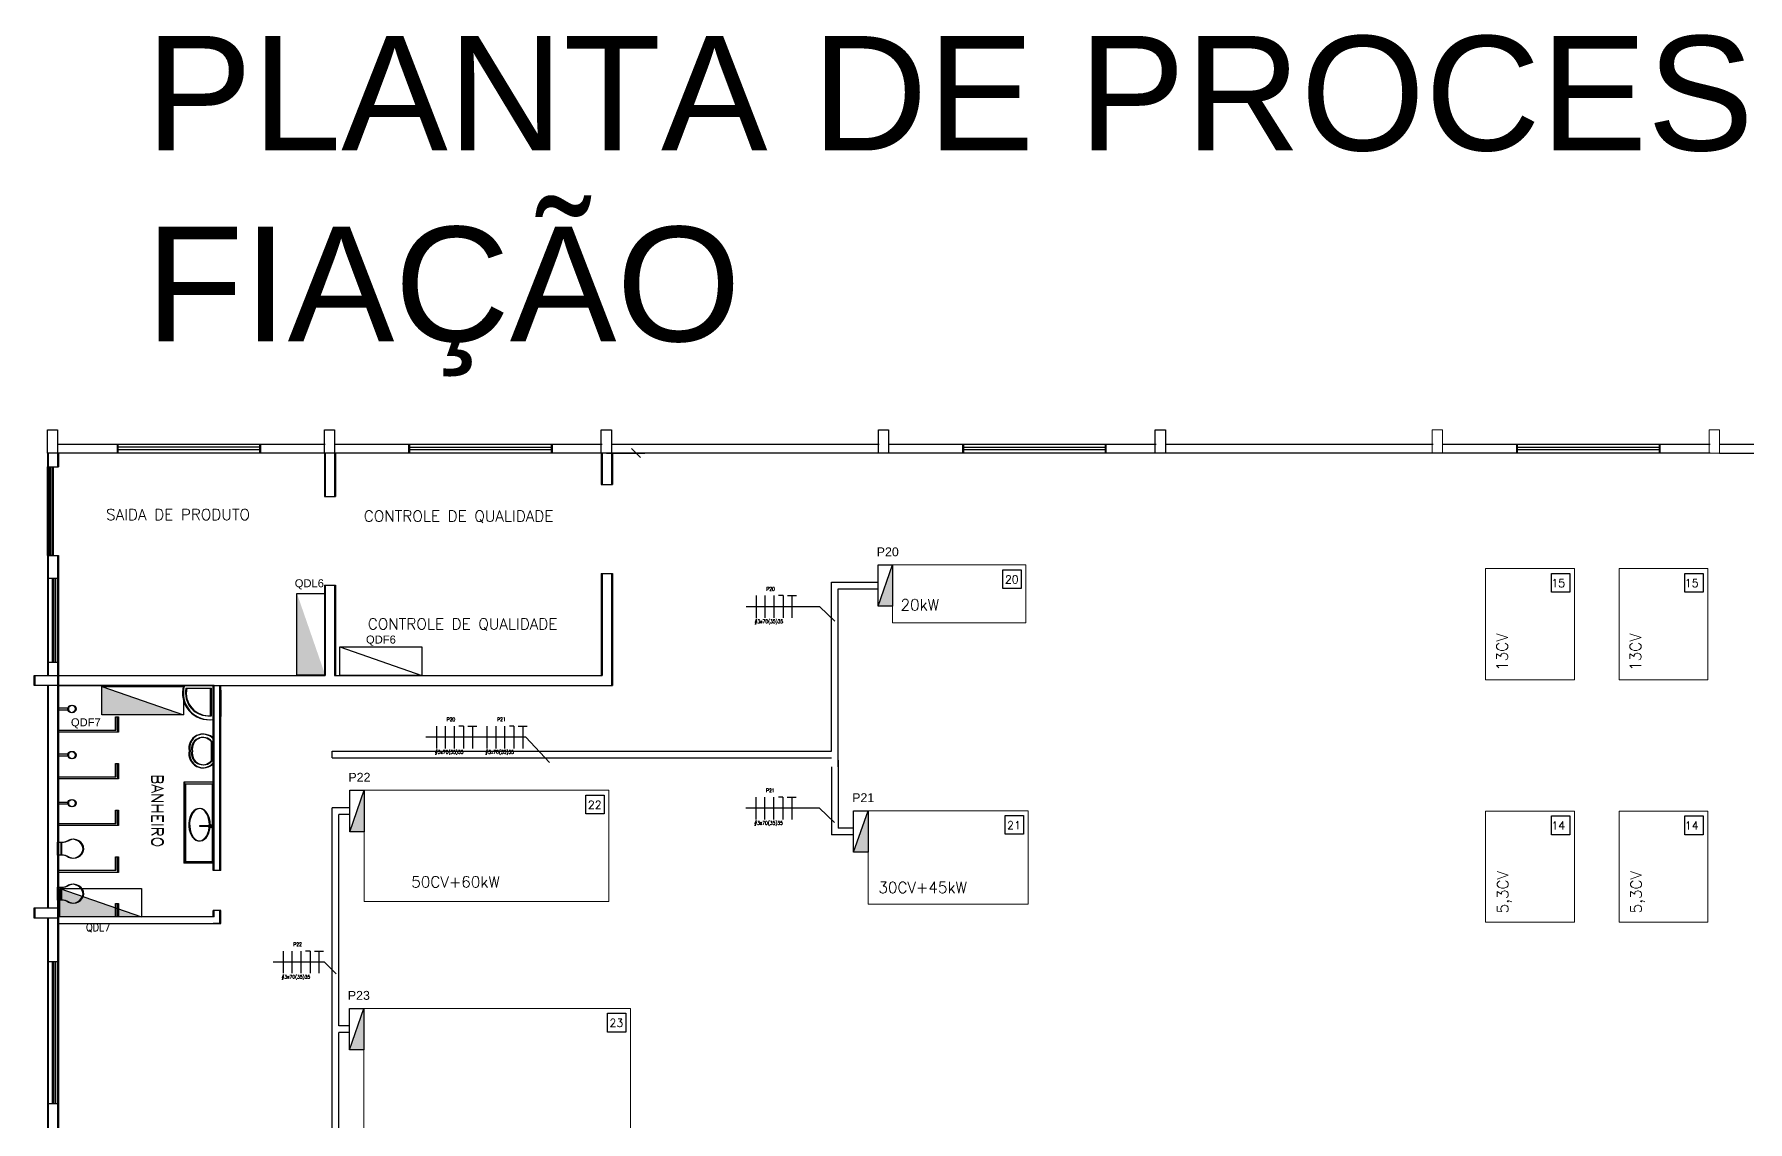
# Model space of a CAD drawing. Extents: x 88 to 641, y -96 to 322.
# Drawn here: x 224.07 to 262.6, y 173.09 to 197.55 of the extents above; entities that cross this region are included whole.
import ezdxf

# ---------------------------------------------------------------- set-up
doc = ezdxf.new("R2010")
doc.units = 0
doc.header["$MEASUREMENT"] = 0
for name, color, linetype in [('_ARQ', 5, 'Continuous'), ('_ARQ-TEXTO', 4, 'Continuous'), ('_ELT-ELETROCALHAS', 1, 'Continuous'), ('_ELT-MAQUINAS-TEXTO', 4, 'Continuous'), ('_ELT-MÁQUINAS', 3, 'Continuous'), ('_ELT-PONTO', 2, 'Continuous'), ('_ELT-PONTO-TEXTO', 4, 'Continuous'), ('_ELT_ELETRODUTOS', 6, 'Continuous'), ('ELET_FIAÇÃO', 1, 'Continuous')]:
    doc.layers.add(name, color=color, linetype=linetype)
doc.styles.add('ARIAL', font='arial.ttf')
doc.styles.add('textstyle3', font='romans')
doc.styles.add('textstyle4', font='arial.ttf')
doc.styles.add('textstyle6', font='Standard')

# ---------------------------------------------------------------- blocks, each defined once
blk = doc.blocks.new('_OBLIQUE')
at = {"color": 0, "linetype": 'ByBlock'}
blk.add_line((-0.5, -0.5), (0.5, 0.5), dxfattribs=at)
blk = doc.blocks.new('FIACAO_LAMP_ELETRO_3FNT')
at = {"layer": 'ELET_FIAÇÃO', "color": 4, "linetype": 'Continuous'}
for p, q in [((0, -0.25), (0, 0.25)), ((0.2, -0.25), (0.2, 0.25)), ((0.4, -0.25), (0.4, 0.25)), ((0.6, 0.25), (0.5, 0.25)), ((0.6, 0.25), (0.6, -0.25)), ((0.7, 0.25), (0.9, 0.25)), ((0.8, 0.25), (0.8, -0.25))]:
    blk.add_line(p, q, dxfattribs=at)
at = {"layer": 'ELET_FIAÇÃO', "color": 4, "linetype": 'Continuous', "style": 'textstyle4'}
for tag, p in [('C', (0.224, 0.36)), ('B', (-0.043, -0.37))]:
    blk.add_attdef(tag, p, '', height=0.08, dxfattribs=at)

msp = doc.modelspace()

# ---------------------------------------------------------------- hatches: boundary and pattern name
at = {"layer": '_ELT-PONTO', "linetype": 'Continuous'}
h = msp.add_hatch(color=256, dxfattribs=at)
h.dxf.hatch_style = 1
h.paths.add_polyline_path([(243.371, 185.613), (243.049, 184.681), (243.371, 184.681)])
at = {"layer": '_ELT-PONTO', "linetype": 'Continuous', "transparency": 33554687}
for points in [[(229.977, 184.969), (230.614, 183.129), (229.977, 183.129)], [(227.426, 182.241), (225.586, 182.878), (225.586, 182.241)]]:
    msp.add_hatch(color=256, dxfattribs=at).paths.add_polyline_path(points)
at = {"layer": '_ELT-PONTO', "linetype": 'Continuous'}
h = msp.add_hatch(color=256, dxfattribs=at)
h.dxf.hatch_style = 1
h.paths.add_polyline_path([(231.49, 180.543), (231.167, 179.611), (231.49, 179.611)])
h = msp.add_hatch(color=256, dxfattribs=at)
h.dxf.hatch_style = 1
h.paths.add_polyline_path([(242.82, 180.084), (242.497, 179.152), (242.82, 179.152)])
at = {"layer": '_ELT-PONTO', "linetype": 'Continuous', "transparency": 33554687}
msp.add_hatch(color=256, dxfattribs=at).paths.add_polyline_path([(226.483, 177.696), (224.643, 178.333), (224.643, 177.696)], flags=0)
at = {"layer": '_ELT-PONTO', "linetype": 'Continuous'}
h = msp.add_hatch(color=256, dxfattribs=at)
h.dxf.hatch_style = 1
h.paths.add_polyline_path([(231.477, 175.638), (231.155, 174.706), (231.477, 174.706)])

# ---------------------------------------------------------------- linework, layer by layer
at = {"layer": '_ARQ', "linetype": 'Continuous'}
for p, q in [((261.739, 188.127), (224.364, 188.127)), ((224.593, 188.127), (224.593, 187.821)), ((261.757, 188.127), (224.611, 188.127)), ((224.611, 188.127), (224.611, 187.821)), ((230.593, 188.127), (230.593, 187.153)), ((230.611, 188.127), (230.611, 187.153)), ((230.822, 188.127), (230.822, 187.153)), ((230.84, 188.127), (230.84, 187.153)), ((236.822, 188.127), (236.822, 187.421)), ((236.84, 188.127), (236.84, 187.421)), ((236.94, 188.127), (237.803, 188.127)), ((237.052, 188.127), (237.052, 187.421)), ((237.07, 188.127), (237.07, 187.421)), ((224.364, 187.821), (224.593, 187.821)), ((224.382, 187.821), (224.611, 187.821)), ((224.403, 185.821), (224.403, 187.821)), ((224.422, 185.821), (224.422, 187.821)), ((224.429, 185.821), (224.429, 187.821)), ((224.447, 185.821), (224.447, 187.821)), ((236.822, 187.421), (237.052, 187.421)), ((236.84, 187.421), (237.07, 187.421)), ((230.593, 187.153), (230.822, 187.153)), ((230.611, 187.153), (230.84, 187.153)), ((224.364, 185.821), (224.593, 185.821)), ((224.382, 185.821), (224.611, 185.821)), ((224.593, 185.821), (224.593, 149.257)), ((224.611, 185.821), (224.611, 149.257)), ((236.822, 185.421), (237.052, 185.421)), ((236.822, 185.421), (236.822, 183.127)), ((236.84, 185.421), (236.84, 183.127)), ((236.84, 185.421), (237.07, 185.421)), ((237.052, 185.421), (237.052, 182.898)), ((237.07, 185.421), (237.07, 182.898)), ((230.593, 185.153), (230.822, 185.153)), ((230.593, 185.153), (230.593, 183.127)), ((230.611, 185.153), (230.611, 183.127)), ((230.611, 185.153), (230.84, 185.153)), ((230.822, 185.153), (230.822, 183.127)), ((230.84, 185.153), (230.84, 183.127)), ((224.593, 183.127), (230.593, 183.127)), ((224.611, 183.127), (230.611, 183.127)), ((230.822, 183.127), (236.822, 183.127)), ((230.84, 183.127), (236.84, 183.127)), ((224.593, 182.898), (237.052, 182.898)), ((224.611, 182.898), (237.07, 182.898)), ((227.481, 182.841), (228.033, 182.841)), ((227.499, 182.841), (228.051, 182.841)), ((228.033, 182.219), (228.033, 182.841)), ((228.051, 182.219), (228.051, 182.841)), ((228.261, 182.798), (228.261, 182.205)), ((228.048, 181.644), (228.048, 181.206)), ((228.066, 181.644), (228.066, 181.206)), ((227.794, 179.752), (227.991, 179.752)), ((227.794, 179.73), (227.794, 179.752)), ((227.99, 179.73), (227.794, 179.73)), ((227.812, 179.752), (228.009, 179.752)), ((227.812, 179.73), (227.812, 179.752)), ((228.008, 179.73), (227.812, 179.73)), ((228.004, 179.74), (227.988, 179.74)), ((228.004, 179.739), (227.988, 179.739)), ((228.004, 179.738), (227.988, 179.738)), ((227.998, 179.764), (228.009, 179.752)), ((227.998, 179.714), (228.009, 179.725)), ((227.999, 179.764), (228.01, 179.753)), ((227.999, 179.713), (228.01, 179.724)), ((228, 179.766), (228.011, 179.754)), ((228, 179.712), (228.011, 179.724)), ((228.022, 179.74), (228.007, 179.74)), ((228.022, 179.739), (228.007, 179.739)), ((228.022, 179.738), (228.007, 179.738)), ((228.016, 179.764), (228.027, 179.752)), ((228.016, 179.714), (228.027, 179.725)), ((228.017, 179.764), (228.028, 179.753)), ((228.017, 179.713), (228.028, 179.724)), ((228.018, 179.766), (228.029, 179.754)), ((228.018, 179.712), (228.029, 179.724)), ((228.023, 179.759), (228.023, 179.775)), ((228.023, 179.703), (228.023, 179.718)), ((228.025, 179.759), (228.025, 179.775)), ((228.025, 179.703), (228.025, 179.718)), ((228.026, 179.759), (228.026, 179.775)), ((228.026, 179.703), (228.026, 179.718)), ((228.038, 179.724), (228.05, 179.712)), ((228.039, 179.754), (228.05, 179.765)), ((228.04, 179.753), (228.051, 179.764)), ((228.04, 179.725), (228.052, 179.714)), ((228.04, 179.724), (228.051, 179.713)), ((228.041, 179.752), (228.052, 179.763)), ((228.042, 179.759), (228.042, 179.775)), ((228.042, 179.703), (228.042, 179.718)), ((228.043, 179.759), (228.043, 179.775)), ((228.043, 179.703), (228.043, 179.718)), ((228.044, 179.759), (228.044, 179.775)), ((228.044, 179.703), (228.044, 179.718)), ((228.045, 179.74), (228.061, 179.74)), ((228.045, 179.739), (228.061, 179.739)), ((228.045, 179.738), (228.061, 179.738)), ((228.056, 179.724), (228.068, 179.712)), ((228.057, 179.754), (228.068, 179.765)), ((228.058, 179.753), (228.069, 179.764)), ((228.058, 179.725), (228.07, 179.714)), ((228.058, 179.724), (228.069, 179.713)), ((228.059, 179.752), (228.07, 179.763)), ((228.063, 179.74), (228.079, 179.74)), ((228.063, 179.739), (228.079, 179.739)), ((228.063, 179.738), (228.079, 179.738)), ((228.093, 177.698), (228.093, 177.84)), ((228.111, 177.698), (228.111, 177.84)), ((228.243, 177.548), (228.243, 177.84)), ((228.261, 177.548), (228.261, 177.84))]:
    msp.add_line(p, q, dxfattribs=at)
at = {"layer": '_ARQ'}
for p, q in [((224.364, 188.127), (224.364, 183.127)), ((224.382, 188.127), (224.382, 183.127)), ((224.593, 188.327), (230.593, 188.327)), ((224.611, 188.327), (230.611, 188.327)), ((225.937, 188.127), (225.937, 188.33)), ((225.937, 188.265), (229.134, 188.265)), ((225.937, 188.211), (229.134, 188.211)), ((225.955, 188.127), (225.955, 188.33)), ((225.955, 188.265), (229.152, 188.265)), ((225.955, 188.211), (229.152, 188.211)), ((229.137, 188.33), (229.137, 188.127)), ((229.155, 188.33), (229.155, 188.127)), ((230.822, 188.327), (236.822, 188.327)), ((230.84, 188.327), (236.84, 188.327)), ((232.495, 188.124), (232.495, 188.327)), ((232.495, 188.262), (235.693, 188.262)), ((232.495, 188.209), (235.693, 188.209)), ((232.513, 188.124), (232.513, 188.327)), ((232.513, 188.262), (235.711, 188.262)), ((232.513, 188.209), (235.711, 188.209)), ((235.695, 188.327), (235.695, 188.124)), ((235.713, 188.327), (235.713, 188.124)), ((237.052, 188.327), (243.052, 188.327)), ((237.07, 188.327), (243.07, 188.327)), ((243.281, 188.327), (249.281, 188.327)), ((243.299, 188.327), (249.299, 188.327)), ((244.954, 188.124), (244.954, 188.327)), ((244.954, 188.262), (248.151, 188.262)), ((244.954, 188.209), (248.151, 188.209)), ((244.972, 188.124), (244.972, 188.327)), ((244.972, 188.262), (248.169, 188.262)), ((244.972, 188.209), (248.169, 188.209)), ((248.154, 188.327), (248.154, 188.124)), ((248.172, 188.327), (248.172, 188.124)), ((249.51, 188.327), (255.51, 188.327)), ((249.528, 188.327), (255.528, 188.327)), ((255.739, 188.327), (261.739, 188.327)), ((255.757, 188.327), (261.757, 188.327)), ((257.412, 188.124), (257.412, 188.327)), ((257.412, 188.262), (260.609, 188.262)), ((257.412, 188.209), (260.609, 188.209)), ((257.43, 188.124), (257.43, 188.327)), ((257.43, 188.262), (260.627, 188.262)), ((257.43, 188.209), (260.627, 188.209)), ((260.612, 188.327), (260.612, 188.124)), ((260.63, 188.327), (260.63, 188.124)), ((261.968, 188.327), (267.966, 188.327)), ((261.968, 188.127), (267.968, 188.127)), ((261.986, 188.327), (267.984, 188.327)), ((261.986, 188.127), (267.986, 188.127)), ((224.39, 185.313), (224.593, 185.313)), ((224.408, 185.313), (224.611, 185.313)), ((224.475, 185.313), (224.475, 183.422)), ((224.493, 185.313), (224.493, 183.422)), ((224.528, 185.313), (224.528, 183.422)), ((224.546, 185.313), (224.546, 183.422)), ((224.593, 183.42), (224.39, 183.42)), ((224.611, 183.42), (224.408, 183.42)), ((224.364, 182.898), (224.364, 177.898)), ((224.382, 182.898), (224.382, 177.898)), ((224.593, 182.898), (224.593, 174.548)), ((228.093, 182.898), (224.593, 182.898)), ((224.611, 182.898), (224.611, 174.548)), ((228.111, 182.898), (224.611, 182.898)), ((228.093, 178.74), (228.093, 182.898)), ((228.111, 178.74), (228.111, 182.898)), ((228.243, 178.74), (228.243, 182.898)), ((228.261, 178.74), (228.261, 182.898)), ((224.593, 182.398), (224.823, 182.398)), ((224.823, 182.348), (224.599, 182.348)), ((224.611, 182.398), (224.841, 182.398)), ((224.841, 182.348), (224.617, 182.348)), ((224.823, 182.398), (224.823, 182.348)), ((224.841, 182.398), (224.841, 182.348)), ((224.593, 181.898), (225.893, 181.898)), ((224.611, 181.898), (225.911, 181.898)), ((225.893, 182.198), (225.943, 182.198)), ((225.893, 181.898), (225.893, 182.198)), ((225.911, 181.898), (225.911, 182.198)), ((225.911, 182.198), (225.961, 182.198)), ((225.943, 182.198), (225.943, 181.848)), ((225.961, 182.198), (225.961, 181.848)), ((225.943, 181.848), (224.593, 181.848)), ((225.961, 181.848), (224.611, 181.848)), ((224.593, 181.36), (224.823, 181.36)), ((224.823, 181.31), (224.599, 181.31)), ((224.611, 181.36), (224.841, 181.36)), ((224.841, 181.31), (224.617, 181.31)), ((224.823, 181.36), (224.823, 181.31)), ((224.841, 181.36), (224.841, 181.31)), ((225.893, 180.848), (225.893, 181.148)), ((225.893, 181.148), (225.943, 181.148)), ((225.911, 181.148), (225.961, 181.148)), ((225.911, 180.848), (225.911, 181.148)), ((225.943, 181.148), (225.943, 180.798)), ((225.961, 181.148), (225.961, 180.798)), ((224.593, 180.848), (225.893, 180.848)), ((225.943, 180.798), (224.593, 180.798)), ((224.611, 180.848), (225.911, 180.848)), ((225.961, 180.798), (224.611, 180.798)), ((228.093, 180.723), (227.432, 180.723)), ((227.432, 180.723), (227.432, 178.906)), ((227.451, 180.723), (227.451, 178.906)), ((228.111, 180.723), (227.451, 180.723)), ((224.593, 180.28), (224.823, 180.28)), ((224.823, 180.23), (224.599, 180.23)), ((224.611, 180.28), (224.841, 180.28)), ((224.841, 180.23), (224.617, 180.23)), ((224.823, 180.28), (224.823, 180.23)), ((224.841, 180.28), (224.841, 180.23)), ((225.893, 179.798), (225.893, 180.098)), ((225.893, 180.098), (225.943, 180.098)), ((225.911, 180.098), (225.961, 180.098)), ((225.911, 179.798), (225.911, 180.098)), ((225.943, 180.098), (225.943, 179.748)), ((225.961, 180.098), (225.961, 179.748)), ((224.593, 179.798), (225.893, 179.798)), ((225.943, 179.748), (224.593, 179.748)), ((224.611, 179.798), (225.911, 179.798)), ((225.961, 179.748), (224.611, 179.748)), ((225.893, 179.048), (225.943, 179.048)), ((225.893, 178.748), (225.893, 179.048)), ((225.911, 178.748), (225.911, 179.048)), ((225.911, 179.048), (225.961, 179.048)), ((225.943, 179.048), (225.943, 178.698)), ((225.961, 179.048), (225.961, 178.698)), ((228.093, 178.906), (227.432, 178.906)), ((228.111, 178.906), (227.451, 178.906)), ((224.593, 178.748), (225.893, 178.748)), ((225.943, 178.698), (224.593, 178.698)), ((224.611, 178.748), (225.911, 178.748)), ((225.961, 178.698), (224.611, 178.698)), ((228.243, 178.74), (228.093, 178.74)), ((228.261, 178.74), (228.111, 178.74)), ((224.364, 177.668), (224.364, 172.668)), ((224.382, 177.668), (224.382, 172.668)), ((228.093, 177.698), (224.593, 177.698)), ((228.111, 177.698), (224.611, 177.698)), ((225.893, 177.698), (225.893, 177.998)), ((225.893, 177.998), (225.943, 177.998)), ((225.911, 177.998), (225.961, 177.998)), ((225.911, 177.698), (225.911, 177.998)), ((225.943, 177.998), (225.943, 177.698)), ((225.961, 177.998), (225.961, 177.698)), ((228.243, 177.84), (228.093, 177.84)), ((228.261, 177.84), (228.111, 177.84)), ((224.593, 177.548), (228.243, 177.548)), ((224.611, 177.548), (228.261, 177.548)), ((228.243, 177.548), (228.093, 177.548)), ((228.261, 177.548), (228.111, 177.548)), ((224.39, 176.692), (224.593, 176.692)), ((224.408, 176.692), (224.611, 176.692)), ((224.475, 176.692), (224.475, 173.495)), ((224.493, 176.692), (224.493, 173.495)), ((224.528, 176.692), (224.528, 173.495)), ((224.546, 176.692), (224.546, 173.495)), ((224.593, 173.492), (224.39, 173.492)), ((224.611, 173.492), (224.408, 173.492))]:
    msp.add_line(p, q, dxfattribs=at)
for points in [[(224.593, 188.651), (224.593, 188.127), (224.364, 188.127), (224.364, 188.651)], [(230.822, 188.651), (230.822, 188.127), (230.593, 188.127), (230.593, 188.651)], [(237.052, 188.651), (237.052, 188.127), (236.822, 188.127), (236.822, 188.651)], [(243.281, 188.651), (243.281, 188.127), (243.052, 188.127), (243.052, 188.651)], [(249.51, 188.651), (249.51, 188.127), (249.281, 188.127), (249.281, 188.651)], [(224.069, 183.127), (224.593, 183.127), (224.593, 182.898), (224.069, 182.898)], [(224.087, 183.127), (224.611, 183.127), (224.611, 182.898), (224.087, 182.898)], [(224.666, 179.377), (224.666, 179.082), (224.593, 179.082), (224.593, 179.377)], [(224.684, 179.377), (224.684, 179.082), (224.611, 179.082), (224.611, 179.377)], [(224.666, 178.366), (224.666, 178.071), (224.593, 178.071), (224.593, 178.366)], [(224.684, 178.366), (224.684, 178.071), (224.611, 178.071), (224.611, 178.366)], [(224.069, 177.898), (224.593, 177.898), (224.593, 177.668), (224.069, 177.668)], [(224.087, 177.898), (224.611, 177.898), (224.611, 177.668), (224.087, 177.668)]]:
    msp.add_lwpolyline(points, close=True, dxfattribs=at)
at = {"layer": '_ARQ', "lineweight": 0}
for points in [[(255.739, 188.651), (255.739, 188.127), (255.51, 188.127), (255.51, 188.651)], [(261.968, 188.651), (261.968, 188.127), (261.739, 188.127), (261.739, 188.651)]]:
    msp.add_lwpolyline(points, close=True, dxfattribs=at)
at = {"layer": '_ARQ', "linetype": 'Continuous'}
for points in [[(224.364, 187.821), (224.479, 187.821), (224.479, 185.821), (224.364, 185.821)], [(224.382, 187.821), (224.497, 187.821), (224.497, 185.821), (224.382, 185.821)], [(227.463, 180.691), (228.073, 180.691), (228.073, 178.937), (227.463, 178.937)], [(227.481, 180.691), (228.091, 180.691), (228.091, 178.937), (227.481, 178.937)]]:
    msp.add_lwpolyline(points, close=True, dxfattribs=at)
at = {"layer": '_ARQ'}
for centre in [(224.907, 182.373), (224.925, 182.373), (224.907, 181.335), (224.925, 181.335), (224.907, 180.255), (224.925, 180.255)]:
    msp.add_circle(centre, 0.0841, dxfattribs=at)
at = {"layer": '_ARQ', "linetype": 'Continuous'}
for centre, radius in [((228.025, 179.739), 0.0363), ((228.025, 179.739), 0.0206), ((228.043, 179.739), 0.0363), ((228.043, 179.739), 0.0206)]:
    msp.add_circle(centre, radius, dxfattribs=at)
for centre, radius, start, end in [((227.997, 182.727), 0.596, 163.3317, 279.2567), ((228.015, 182.727), 0.596, 163.3317, 279.2567), ((227.983, 182.731), 0.514, 167.6282, 275.6183), ((228.001, 182.731), 0.514, 167.6282, 275.6183)]:
    msp.add_arc(centre, radius, start, end, dxfattribs=at)
at = {"layer": '_ARQ'}
for centre, radius, start, end in [((227.857, 181.496), 0.311, 40.5713, 192.607), ((227.875, 181.496), 0.311, 40.5713, 192.607), ((227.856, 181.479), 0.252, 40.5713, 192.607), ((227.874, 181.479), 0.252, 40.5713, 192.607), ((227.857, 181.36), 0.311, 167.4754, 319.5111), ((227.875, 181.36), 0.311, 167.4754, 319.5111), ((227.856, 181.37), 0.252, 167.4754, 319.5111), ((227.875, 181.37), 0.252, 167.4754, 319.5111), ((224.69, 179.641), 0.265, 264.7974, 302.622), ((224.708, 179.641), 0.265, 264.7974, 302.622), ((224.934, 179.21), 0.231, 2.7533, 115.848), ((224.934, 179.251), 0.233, 244.4474, 352.0129), ((224.952, 179.21), 0.231, 2.7533, 115.848), ((224.952, 179.251), 0.233, 244.4474, 352.0129), ((224.69, 178.817), 0.265, 57.378, 95.2026), ((224.708, 178.817), 0.265, 57.378, 95.2026), ((224.934, 178.199), 0.231, 2.7533, 115.848), ((224.952, 178.199), 0.231, 2.7533, 115.848), ((224.69, 178.63), 0.265, 264.7974, 302.622), ((224.69, 177.806), 0.265, 57.378, 95.2026), ((224.708, 178.63), 0.265, 264.7974, 302.622), ((224.708, 177.806), 0.265, 57.378, 95.2026), ((224.934, 178.24), 0.233, 244.4474, 352.0129), ((224.952, 178.24), 0.233, 244.4474, 352.0129)]:
    msp.add_arc(centre, radius, start, end, dxfattribs=at)
at = {"layer": '_ARQ', "linetype": 'Continuous'}
for centre in [(227.776, 179.769), (227.794, 179.769)]:
    msp.add_ellipse(centre, major_axis=(0, -0.364), ratio=0.6369, start_param=1.574969, end_param=7.687357, dxfattribs=at)
at = {"layer": '_ELT-ELETROCALHAS', "color": 32, "true_color": 0xcd6928}
for p, q in [((242.15, 181.22), (242.15, 179.693)), ((242, 181.07), (242, 179.543))]:
    msp.add_line(p, q, dxfattribs=at)
for points in [[(230.771, 181.27), (230.771, 181.42), (242, 181.42), (242, 185.222), (243.049, 185.222)], [(242.15, 181.07), (242.15, 185.072), (243.049, 185.072)], [(230.771, 181.27), (230.771, 181.27), (242, 181.27)], [(225.248, 168.435), (230.771, 168.435), (230.771, 180.152)], [(231.167, 180.152), (230.771, 180.152)], [(231.167, 180.002), (230.921, 180.002)], [(230.921, 175.247), (230.921, 180.002)], [(242.497, 179.693), (242.15, 179.693)], [(242.497, 179.543), (242, 179.543)], [(231.155, 175.247), (230.921, 175.247)], [(230.921, 168.647), (230.921, 175.097)], [(231.155, 175.097), (230.921, 175.097)]]:
    msp.add_lwpolyline(points, dxfattribs=at)
at = {"layer": '_ELT-MAQUINAS-TEXTO'}
for points in [[(245.854, 185.504), (246.267, 185.504), (246.267, 185.082), (245.854, 185.082)], [(258.193, 185.421), (258.605, 185.421), (258.605, 184.999), (258.193, 184.999)], [(261.193, 185.421), (261.605, 185.421), (261.605, 184.999), (261.193, 184.999)], [(236.473, 180.434), (236.885, 180.434), (236.885, 180.012), (236.473, 180.012)], [(245.903, 179.976), (246.315, 179.976), (246.315, 179.553), (245.903, 179.553)], [(258.193, 179.966), (258.605, 179.966), (258.605, 179.544), (258.193, 179.544)], [(261.193, 179.966), (261.605, 179.966), (261.605, 179.544), (261.193, 179.544)], [(236.96, 175.529), (237.373, 175.529), (237.373, 175.107), (236.96, 175.107)]]:
    msp.add_lwpolyline(points, close=True, dxfattribs=at)
at = {"layer": '_ELT-MÁQUINAS', "color": 4, "lineweight": 0}
for points in [[(243.371, 184.313), (246.371, 184.313), (246.371, 185.613), (243.371, 185.613)], [(256.71, 183.03), (258.71, 183.03), (258.71, 185.53), (256.71, 185.53)], [(259.71, 183.03), (261.71, 183.03), (261.71, 185.53), (259.71, 185.53)], [(231.49, 178.043), (236.99, 178.043), (236.99, 180.543), (231.49, 180.543)], [(242.82, 177.984), (246.42, 177.984), (246.42, 180.084), (242.82, 180.084)], [(256.71, 177.575), (258.71, 177.575), (258.71, 180.075), (256.71, 180.075)], [(259.71, 177.575), (261.71, 177.575), (261.71, 180.075), (259.71, 180.075)], [(231.477, 175.638), (237.477, 175.638), (237.477, 171.038), (231.477, 171.038)]]:
    msp.add_lwpolyline(points, close=True, dxfattribs=at)
at = {"layer": '_ELT-PONTO', "linetype": 'Continuous'}
for p, q in [((243.049, 184.681), (243.371, 185.613)), ((230.943, 183.767), (232.783, 183.127)), ((225.586, 182.881), (227.426, 182.241)), ((231.167, 179.611), (231.49, 180.543)), ((242.497, 179.152), (242.82, 180.084)), ((224.643, 178.333), (226.483, 177.696)), ((231.155, 174.706), (231.477, 175.638))]:
    msp.add_line(p, q, dxfattribs=at)
for points in [[(243.371, 184.681), (243.049, 184.681), (243.049, 185.613), (243.371, 185.613)], [(229.977, 183.129), (229.977, 184.969), (230.614, 184.969), (230.614, 183.129)], [(230.943, 183.127), (230.943, 183.767), (232.783, 183.767), (232.783, 183.127)], [(225.586, 182.241), (225.586, 182.881), (227.426, 182.881), (227.426, 182.241)], [(231.49, 179.611), (231.167, 179.611), (231.167, 180.543), (231.49, 180.543)], [(242.82, 179.152), (242.497, 179.152), (242.497, 180.084), (242.82, 180.084)], [(224.643, 177.696), (224.643, 178.333), (226.483, 178.333), (226.483, 177.696)], [(231.477, 174.706), (231.155, 174.706), (231.155, 175.638), (231.477, 175.638)]]:
    msp.add_lwpolyline(points, close=True, dxfattribs=at)
at = {"layer": 'ELET_FIAÇÃO', "color": 7, "linetype": 'Continuous'}
for points in [[(241.737, 184.672), (240.08, 184.672)], [(241.737, 184.672), (242.076, 184.348)], [(235.123, 181.737), (232.874, 181.737)], [(235.123, 181.737), (235.655, 181.167)], [(241.73, 180.14), (240.073, 180.14)], [(241.73, 180.14), (242.069, 179.816)], [(230.596, 176.677), (229.441, 176.677)], [(230.596, 176.677), (230.856, 176.415)]]:
    msp.add_lwpolyline(points, dxfattribs=at)

# ---------------------------------------------------------------- block references
at = {"layer": '_ARQ', "linetype": 'Continuous', "xscale": 0.2, "yscale": 0.2, "zscale": 0.2, "rotation": 90}
msp.add_blockref('_OBLIQUE', (237.603, 188.127), dxfattribs=at)
at = {"layer": '_ELT_ELETRODUTOS', "linetype": 'Continuous'}
ref = msp.add_blockref('FIACAO_LAMP_ELETRO_3FNT', (240.31, 184.672), dxfattribs=at)
ref.add_attrib('C', 'P20', (240.534, 185.032), dxfattribs={"layer": 'ELET_FIAÇÃO', "color": 4, "linetype": 'Continuous', "height": 0.08, "style": 'textstyle6'})
ref.add_attrib('B', '#3x70(35)35', (240.267, 184.302), dxfattribs={"layer": 'ELET_FIAÇÃO', "color": 4, "linetype": 'Continuous', "height": 0.08, "style": 'textstyle6'})
ref = msp.add_blockref('FIACAO_LAMP_ELETRO_3FNT', (233.121, 181.737), dxfattribs=at)
ref.add_attrib('C', 'P20', (233.345, 182.097), dxfattribs={"layer": 'ELET_FIAÇÃO', "color": 4, "linetype": 'Continuous', "height": 0.08, "style": 'textstyle6'})
ref.add_attrib('B', '#3x70(35)35', (233.078, 181.367), dxfattribs={"layer": 'ELET_FIAÇÃO', "color": 4, "linetype": 'Continuous', "height": 0.08, "style": 'textstyle6'})
ref = msp.add_blockref('FIACAO_LAMP_ELETRO_3FNT', (234.255, 181.737), dxfattribs=at)
ref.add_attrib('C', 'P21', (234.479, 182.097), dxfattribs={"layer": 'ELET_FIAÇÃO', "color": 4, "linetype": 'Continuous', "height": 0.08, "style": 'textstyle6'})
ref.add_attrib('B', '#3x70(35)35', (234.212, 181.367), dxfattribs={"layer": 'ELET_FIAÇÃO', "color": 4, "linetype": 'Continuous', "height": 0.08, "style": 'textstyle6'})
ref = msp.add_blockref('FIACAO_LAMP_ELETRO_3FNT', (240.303, 180.14), dxfattribs=at)
ref.add_attrib('C', 'P21', (240.527, 180.5), dxfattribs={"layer": 'ELET_FIAÇÃO', "color": 4, "linetype": 'Continuous', "height": 0.08, "style": 'textstyle6'})
ref.add_attrib('B', '#3x70(35)35', (240.26, 179.77), dxfattribs={"layer": 'ELET_FIAÇÃO', "color": 4, "linetype": 'Continuous', "height": 0.08, "style": 'textstyle6'})
ref = msp.add_blockref('FIACAO_LAMP_ELETRO_3FNT', (229.672, 176.677), dxfattribs=at)
ref.add_attrib('C', 'P22', (229.896, 177.037), dxfattribs={"layer": 'ELET_FIAÇÃO', "color": 4, "linetype": 'Continuous', "height": 0.08, "style": 'textstyle6'})
ref.add_attrib('B', '#3x70(35)35', (229.629, 176.307), dxfattribs={"layer": 'ELET_FIAÇÃO', "color": 4, "linetype": 'Continuous', "height": 0.08, "style": 'textstyle6'})

# ---------------------------------------------------------------- texts
at = {"layer": '_ARQ-TEXTO', "style": 'textstyle3'}
for s, p in [('SAIDA DE PRODUTO', (225.684, 186.619)), ('CONTROLE DE QUALIDADE', (231.48, 186.586)), ('CONTROLE DE QUALIDADE', (231.57, 184.159))]:
    msp.add_text(s, height=0.25, dxfattribs=at).set_placement(p)
for p in [(226.704, 180.902), (226.722, 180.902)]:
    msp.add_text('BANHEIRO', height=0.25, rotation=270, dxfattribs=at).set_placement(p)
at = {"layer": '_ARQ-TEXTO', "linetype": 'Continuous', "insert": (226.573, 197.508), "char_height": 2.57438, "width": 67.67117, "attachment_point": 1, "style": 'textstyle4'}
msp.add_mtext('PLANTA DE PROCESSOS E MOTORES FIAÇÃO', dxfattribs=at)
at = {"layer": '_ELT-MAQUINAS-TEXTO', "style": 'textstyle3'}
for s, height, p in [('20', 0.18, (245.9, 185.195)), ('15', 0.18, (258.189, 185.113)), ('15', 0.18, (261.189, 185.113)), ('20kW', 0.25, (243.551, 184.59)), ('22', 0.18, (236.519, 180.126)), ('21', 0.18, (245.948, 179.667)), ('14', 0.18, (258.189, 179.658)), ('14', 0.18, (261.189, 179.658)), ('50CV+60kW', 0.25, (232.547, 178.358)), ('30CV+45kW', 0.25, (243.053, 178.233)), ('23', 0.18, (237.006, 175.221))]:
    msp.add_text(s, height=height, dxfattribs=at).set_placement(p)
for s, p in [('13CV', (257.208, 183.23)), ('13CV', (260.206, 183.23)), ('5,3CV', (257.22, 177.775)), ('5,3CV', (260.218, 177.775))]:
    msp.add_text(s, height=0.25, rotation=90, dxfattribs=at).set_placement(p)
at = {"layer": '_ELT-PONTO-TEXTO', "style": 'textstyle6'}
msp.add_text('QDL7', height=0.176, dxfattribs=at).set_placement((225.23, 177.373))
at = {"layer": '_ELT-PONTO-TEXTO', "linetype": 'Continuous', "char_height": 0.2, "attachment_point": 1, "style": 'ARIAL'}
for s, insert in [('P20', (243.015, 186.006)), ('P22', (231.133, 180.936)), ('P21', (242.463, 180.477)), ('P23', (231.12, 176.031))]:
    msp.add_mtext_dynamic_manual_height_columns(s, width=1.60642, gutter_width=4.242, heights=[0], dxfattribs=dict(at, insert=insert))
at = {"layer": '_ELT-PONTO-TEXTO', "linetype": 'Continuous', "char_height": 0.18, "width": 2, "attachment_point": 7, "style": 'textstyle4'}
for s, insert in [('QDL6', (229.927, 185.06)), ('QDF6', (231.53, 183.794)), ('QDF7', (224.893, 181.933))]:
    msp.add_mtext(s, dxfattribs=dict(at, insert=insert))

doc.saveas('drawing.dxf')
